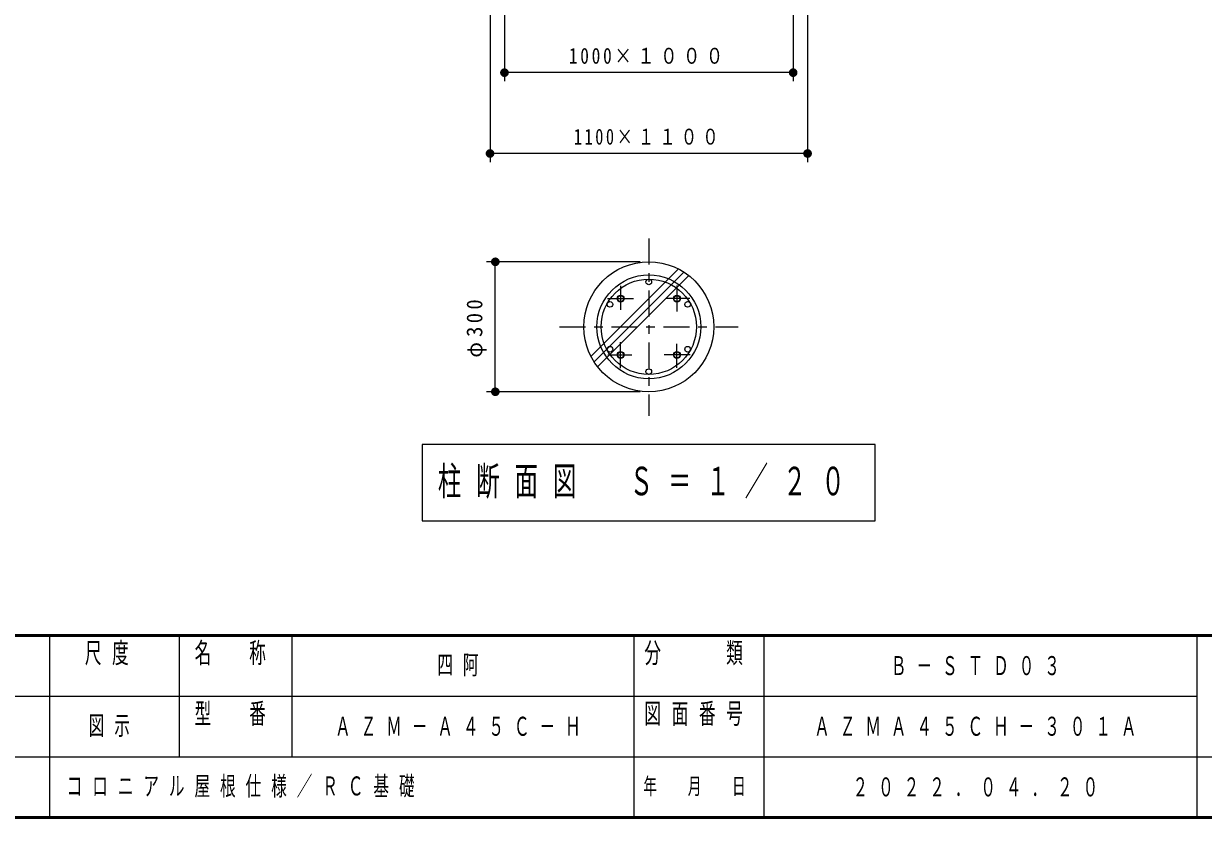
# Model space of a CAD drawing. Units: millimetres on the paper, with parts at other scales. Extents: x -385 to 0, y 0 to 267.
# Drawn here: x -205.5 to -69.2, y 0 to 91.6 of the extents above; entities that cross this region are included whole.
import ezdxf

# ---------------------------------------------------------------- set-up
doc = ezdxf.new("R2010")
doc.units = ezdxf.units.MM
doc.linetypes.add('USER2', pattern=[6, 3, -1, 1, -1])
for name, color, linetype, lineweight in [('1_20', 7, 'Continuous', 13), ('1_30', 7, 'Continuous', 25), ('NAKAMURA図枠', 7, 'Continuous', 13)]:
    doc.layers.add(name, color=color, linetype=linetype, lineweight=lineweight)
doc.layers.add('99', color=7, linetype='Continuous')
doc.styles.add('ＭＳ ゴシック', font='')
doc.styles.get('ＭＳ ゴシック').set_extended_font_data('MS Gothic')

# ---------------------------------------------------------------- blocks, each defined once
blk = doc.blocks.new('filled_dot')
at = {"color": 0, "linetype": 'Continuous', "lineweight": -2, "const_width": 1.25}
blk.add_lwpolyline([(-0.625, 0, 1), (0.625, 0, 1)], format="xyb", close=True, dxfattribs=at)

msp = doc.modelspace()

# ---------------------------------------------------------------- linework, layer by layer
at = {"layer": '1_20', "linetype": 'USER2'}
for p, q in [((-133.284, 66.815), (-133.284, 46.367)), ((-143.58, 56.629), (-122.958, 56.629))]:
    msp.add_line(p, q, dxfattribs=at)
at = {"layer": '1_20'}
for p, q in [((-134.284, 64.129), (-152.005, 64.129)), ((-151.005, 49.129), (-151.005, 64.129)), ((-139.963, 53.218), (-129.873, 63.309)), ((-139.602, 52.589), (-129.244, 62.948)), ((-139.192, 52.01), (-128.664, 62.538)), ((-134.284, 49.129), (-152.005, 49.129)), ((-159.434, 43.029), (-159.434, 34.229)), ((-107.134, 43.029), (-159.434, 43.029)), ((-107.134, 34.229), (-107.134, 43.029)), ((-159.434, 34.229), (-107.134, 34.229))]:
    msp.add_line(p, q, dxfattribs=at)
at = {"layer": '1_20', "color": 190, "linetype": 'USER2'}
for p, q in [((-136.534, 61.36), (-136.534, 58.582)), ((-130.034, 61.411), (-130.034, 58.399)), ((-138.066, 59.879), (-135.053, 59.879)), ((-128.553, 59.879), (-131.331, 59.879)), ((-136.534, 51.847), (-136.534, 54.86)), ((-130.034, 51.898), (-130.034, 54.677)), ((-138.015, 53.379), (-135.236, 53.379)), ((-128.502, 53.379), (-131.514, 53.379))]:
    msp.add_line(p, q, dxfattribs=at)
at = {"layer": '1_20', "color": 190, "lineweight": 25}
msp.add_circle((-133.284, 56.629), 7.5, dxfattribs=at)
at = {"layer": '1_20', "color": 190}
for centre, radius in [((-133.284, 56.629), 6), ((-133.284, 56.629), 5.5), ((-133.284, 61.804), 0.325), ((-137.765, 59.217), 0.325), ((-128.802, 59.217), 0.325), ((-137.765, 54.042), 0.325), ((-128.802, 54.042), 0.325), ((-133.284, 51.454), 0.325)]:
    msp.add_circle(centre, radius, dxfattribs=at)
at = {"layer": '1_20'}
for centre, radius in [((-136.534, 59.879), 0.4), ((-136.534, 59.879), 0.35), ((-130.034, 59.879), 0.4), ((-130.034, 59.879), 0.35), ((-136.534, 53.379), 0.4), ((-136.534, 53.379), 0.35), ((-130.034, 53.379), 0.4), ((-130.034, 53.379), 0.35)]:
    msp.add_circle(centre, radius, dxfattribs=at)
at = {"layer": '1_30', "lineweight": 13}
for p, q in [((-149.95, 110.296), (-149.95, 84.963)), ((-116.617, 110.296), (-116.617, 84.963)), ((-151.617, 103.629), (-151.617, 75.629)), ((-114.951, 103.629), (-114.951, 75.629)), ((-116.617, 85.963), (-149.95, 85.963)), ((-114.951, 76.629), (-151.617, 76.629))]:
    msp.add_line(p, q, dxfattribs=at)
at = {"layer": 'NAKAMURA図枠', "lineweight": 50}
for p, q in [((-385, 21), (0, 21)), ((-385, 0), (0, 0))]:
    msp.add_line(p, q, dxfattribs=at)
at = {"layer": 'NAKAMURA図枠', "color": 211, "lineweight": 25}
for p, q in [((-202.5, 21), (-202.5, 7)), ((-187.5, 21), (-187.5, 7)), ((-135, 21), (-135, 0)), ((-70, 21), (-70, 0)), ((-187.5, 14), (-70, 14)), ((-242.5, 7), (0, 7))]:
    msp.add_line(p, q, dxfattribs=at)
at = {"layer": 'NAKAMURA図枠'}
for p, q in [((-174.5, 21), (-174.5, 7)), ((-120, 21), (-120, 0)), ((-242.5, 14), (-187.5, 14))]:
    msp.add_line(p, q, dxfattribs=at)
at = {"layer": 'NAKAMURA図枠', "lineweight": 25}
msp.add_line((-202.5, 7), (-202.5, 0), dxfattribs=at)

# ---------------------------------------------------------------- block references
at = {"layer": '1_20', "xscale": 0.4, "yscale": 0.4}
for p, rotation in [((-151.005, 64.129), 270), ((-151.005, 49.129), 90)]:
    msp.add_blockref('filled_dot', p, dxfattribs=dict(at, rotation=rotation))
at = {"layer": '1_30', "lineweight": 13, "xscale": 0.4, "yscale": 0.4}
for p in [(-149.95, 85.963), (-151.617, 76.629)]:
    msp.add_blockref('filled_dot', p, dxfattribs=at)
at = {"layer": '1_30', "lineweight": 13, "xscale": 0.4, "yscale": 0.4, "rotation": 180}
for p in [(-116.617, 85.963), (-114.951, 76.629)]:
    msp.add_blockref('filled_dot', p, dxfattribs=at)

# ---------------------------------------------------------------- texts
at = {"layer": '1_20', "insert": (-152.005, 56.629), "char_height": 1.833, "attachment_point": 8, "rotation": 90, "style": 'ＭＳ ゴシック'}
msp.add_mtext('\\T1.33;\\W0.95;φ300', dxfattribs=at)
at = {"layer": '1_20', "insert": (-133.284, 38.629), "char_height": 3.299, "attachment_point": 5, "style": 'ＭＳ ゴシック'}
msp.add_mtext('\\T1.64;\\W0.6;柱断面図\u3000Ｓ＝１／２０', dxfattribs=at)
at = {"layer": '1_30', "char_height": 1.833, "attachment_point": 8, "style": 'ＭＳ ゴシック'}
for s, insert in [('\\T1.32;\\W0.8;1000×１０００', (-133.283, 86.963)), ('\\T1.32;\\W0.75;1100×１１００', (-133.284, 77.629))]:
    msp.add_mtext(s, dxfattribs=dict(at, insert=insert))
at = {"layer": '99', "char_height": 2.199, "style": 'ＭＳ ゴシック'}
for s, insert, attachment_point in [('\\T1.64;\\W0.6;四阿', (-154.75, 17.5), 5), ('\\T1.64;\\W0.6;Ｂ－ＳＴＤ０３', (-95, 17.5), 5), ('\\T1.64;\\W0.6;図示', (-195, 10.5), 5), ('\\T1.64;\\W0.6;ＡＺＭ－Ａ４５Ｃ－Ｈ', (-154.75, 10.5), 5), ('\\T1.64;\\W0.6;ＡＺＭＡ４５ＣＨ－３０１Ａ', (-95, 10.5), 5), ('\\T1.64;\\W0.6;コロニアル屋根仕様／ＲＣ基礎', (-200.5, 3.5), 4), ('\\T1.64;\\W0.6;２０２２．０４．２０', (-95, 3.5), 5)]:
    msp.add_mtext(s, dxfattribs=dict(at, insert=insert, attachment_point=attachment_point))
at = {"layer": 'NAKAMURA図枠', "color": 4, "style": 'ＭＳ ゴシック'}
for s, insert, char_height, attachment_point in [('\\T1.64;\\W0.6;尺度', (-195.25, 20.167), 2.346, 2), ('\\T1.64;\\W0.6;名\u3000称', (-181, 20.167), 2.346, 2), ('\\T1.64;\\W0.6;分\u3000\u3000類', (-127.5, 20.167), 2.346, 2), ('\\T1.64;\\W0.6;型\u3000番', (-181, 13.167), 2.346, 2), ('\\T1.64;\\W0.6;図面番号', (-127.5, 13.167), 2.346, 2), ('\\T1.64;\\W0.6;年\u3000月\u3000日', (-127.5, 3.5), 1.906, 5)]:
    msp.add_mtext(s, dxfattribs=dict(at, insert=insert, char_height=char_height, attachment_point=attachment_point))

doc.saveas('drawing.dxf')
